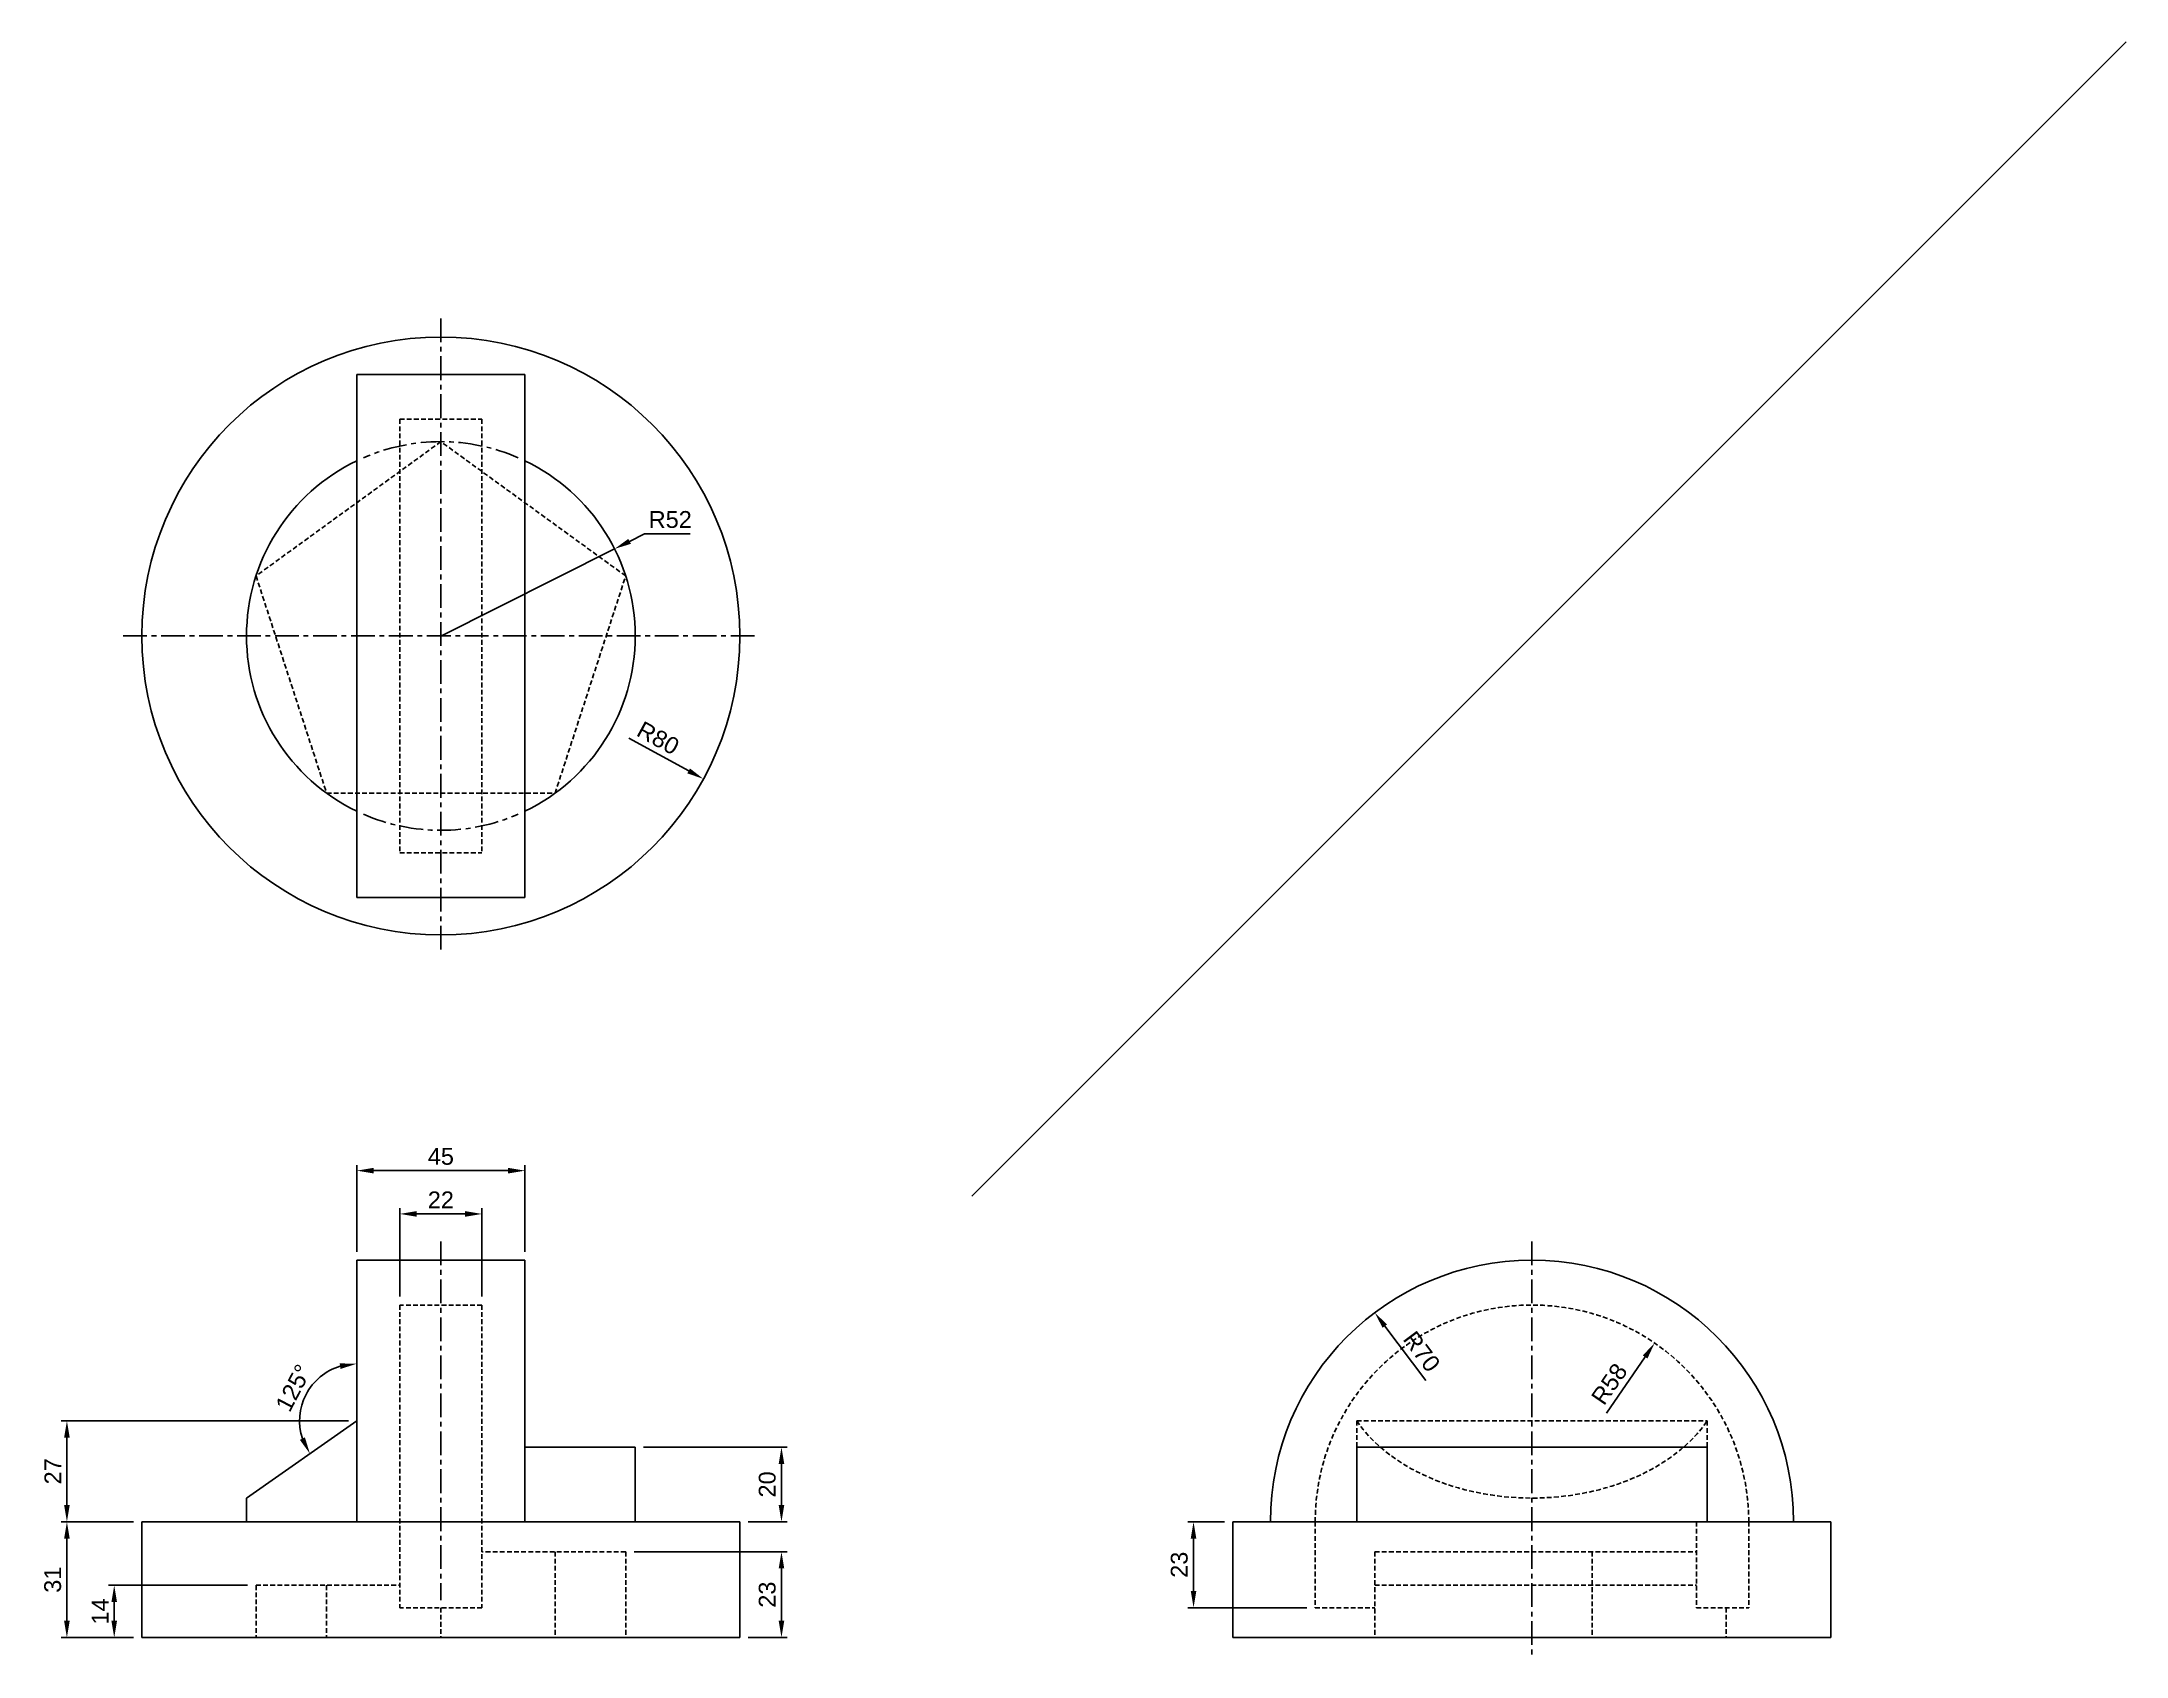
# Model space of a CAD drawing. Header units: millimetres. Extents: x 25 to 583, y 40 to 472.
import ezdxf

# ---------------------------------------------------------------- set-up
doc = ezdxf.new("R2010")
doc.units = ezdxf.units.MM
doc.header["$LTSCALE"] = 0.2
doc.linetypes.add('CENTER', pattern=[50.8, 31.75, -6.35, 6.35, -6.35])
doc.linetypes.add('HIDDEN', pattern=[9.525, 6.35, -3.175])
for name, color, linetype in [('center', 3, 'CENTER'), ('dim', 1, 'Continuous'), ('hidden', 2, 'HIDDEN'), ('model', 7, 'Continuous'), ('mview', 4, 'Continuous')]:
    doc.layers.add(name, color=color, linetype=linetype)
doc.styles.get("Standard").update_dxf_attribs({"font": 'arial.ttf'})
doc.dimstyles.new('ISO-25', dxfattribs={"dimscale": 1.5, "dimtxt": 3, "dimasz": 3, "dimexe": 1, "dimexo": 1.5, "dimgap": 1, "dimtad": 1, "dimtoh": 1, "dimtxsty": 'Standard', "dimcen": 0, "dimadec": 0, "dimazin": 0, "dimtfac": 1, "dimtmove": 0, "dimatfit": 3, "dimfxl": 1, "dimarcsym": 0})

# ---------------------------------------------------------------- blocks, each defined once
blk = doc.blocks.new('*D2')
at = {"layer": 'Defpoints', "color": 0, "transparency": 16777216}
for p in [(109.09, 102.91), (31.53, 75.91), (51.59, 75.91)]:
    blk.add_point(p, dxfattribs=at)
at = {"layer": 'dim', "color": 0, "lineweight": -2, "transparency": 16777216}
for p, q in [((106.84, 102.91), (30.03, 102.91)), ((31.53, 98.41), (31.53, 80.41)), ((49.34, 75.91), (30.03, 75.91))]:
    blk.add_line(p, q, dxfattribs=at)
at = {"layer": 'dim', "color": 0, "transparency": 16777216}
for points in [[(30.78, 98.41), (32.28, 98.41), (31.53, 102.91)], [(30.78, 80.41), (32.28, 80.41), (31.53, 75.91)]]:
    blk.add_solid(points, dxfattribs=at)
at = {"layer": 'dim', "color": 0, "transparency": 16777216, "insert": (27.78, 89.41), "char_height": 4.5, "attachment_point": 5, "rotation": 90}
blk.add_mtext('27', dxfattribs=at)
blk = doc.blocks.new('*D3')
at = {"layer": 'Defpoints', "color": 0, "transparency": 16777216}
for p in [(51.59, 75.91), (31.53, 44.91), (51.59, 44.91)]:
    blk.add_point(p, dxfattribs=at)
at = {"layer": 'dim', "color": 0, "lineweight": -2, "transparency": 16777216}
for p, q in [((49.34, 75.91), (30.03, 75.91)), ((31.53, 71.41), (31.53, 49.41)), ((49.34, 44.91), (30.03, 44.91))]:
    blk.add_line(p, q, dxfattribs=at)
at = {"layer": 'dim', "color": 0, "transparency": 16777216}
for points in [[(30.78, 71.41), (32.28, 71.41), (31.53, 75.91)], [(30.78, 49.41), (32.28, 49.41), (31.53, 44.91)]]:
    blk.add_solid(points, dxfattribs=at)
at = {"layer": 'dim', "color": 0, "transparency": 16777216, "insert": (27.74, 60.41), "char_height": 4.5, "attachment_point": 5, "rotation": 90}
blk.add_mtext('31', dxfattribs=at)
blk = doc.blocks.new('*D4')
at = {"layer": 'Defpoints', "color": 0, "transparency": 16777216}
for p in [(44.19, 58.91), (82.13, 58.91), (51.59, 44.91)]:
    blk.add_point(p, dxfattribs=at)
at = {"layer": 'dim', "color": 0, "lineweight": -2, "transparency": 16777216}
for p, q in [((79.88, 58.91), (42.69, 58.91)), ((44.19, 49.41), (44.19, 54.41)), ((49.34, 44.91), (42.69, 44.91))]:
    blk.add_line(p, q, dxfattribs=at)
at = {"layer": 'dim', "color": 0, "transparency": 16777216}
for points in [[(43.44, 54.41), (44.94, 54.41), (44.19, 58.91)], [(43.44, 49.41), (44.94, 49.41), (44.19, 44.91)]]:
    blk.add_solid(points, dxfattribs=at)
at = {"layer": 'dim', "color": 0, "transparency": 16777216, "insert": (40.43, 51.91), "char_height": 4.5, "attachment_point": 5, "rotation": 90}
blk.add_mtext('14', dxfattribs=at)
blk = doc.blocks.new('*D5')
at = {"layer": 'Defpoints', "color": 0, "transparency": 16777216}
for p in [(181.04, 67.91), (222.73, 67.91), (211.59, 44.91)]:
    blk.add_point(p, dxfattribs=at)
at = {"layer": 'dim', "color": 0, "lineweight": -2, "transparency": 16777216}
for p, q in [((183.29, 67.91), (224.23, 67.91)), ((222.73, 49.41), (222.73, 63.41)), ((213.84, 44.91), (224.23, 44.91))]:
    blk.add_line(p, q, dxfattribs=at)
at = {"layer": 'dim', "color": 0, "transparency": 16777216}
for points in [[(221.98, 63.41), (223.48, 63.41), (222.73, 67.91)], [(221.98, 49.41), (223.48, 49.41), (222.73, 44.91)]]:
    blk.add_solid(points, dxfattribs=at)
at = {"layer": 'dim', "color": 0, "transparency": 16777216, "insert": (218.93, 56.41), "char_height": 4.5, "attachment_point": 5, "rotation": 90}
blk.add_mtext('23', dxfattribs=at)
blk = doc.blocks.new('*D6')
at = {"layer": 'Defpoints', "color": 0, "transparency": 16777216}
for p in [(183.59, 95.91), (222.73, 95.91), (211.59, 75.91)]:
    blk.add_point(p, dxfattribs=at)
at = {"layer": 'dim', "color": 0, "lineweight": -2, "transparency": 16777216}
for p, q in [((185.84, 95.91), (224.23, 95.91)), ((222.73, 80.41), (222.73, 91.41)), ((213.84, 75.91), (224.23, 75.91))]:
    blk.add_line(p, q, dxfattribs=at)
at = {"layer": 'dim', "color": 0, "transparency": 16777216}
for points in [[(221.98, 91.41), (223.48, 91.41), (222.73, 95.91)], [(221.98, 80.41), (223.48, 80.41), (222.73, 75.91)]]:
    blk.add_solid(points, dxfattribs=at)
at = {"layer": 'dim', "color": 0, "transparency": 16777216, "insert": (218.93, 85.91), "char_height": 4.5, "attachment_point": 5, "rotation": 90}
blk.add_mtext('20', dxfattribs=at)
blk = doc.blocks.new('*D7')
at = {"layer": 'Defpoints', "color": 0, "transparency": 16777216}
for p in [(120.59, 158.29), (120.59, 133.91), (142.59, 133.91)]:
    blk.add_point(p, dxfattribs=at)
at = {"layer": 'dim', "color": 0, "lineweight": -2, "transparency": 16777216}
for p, q in [((120.59, 136.16), (120.59, 159.79)), ((138.09, 158.29), (125.09, 158.29)), ((142.59, 136.16), (142.59, 159.79))]:
    blk.add_line(p, q, dxfattribs=at)
at = {"layer": 'dim', "color": 0, "transparency": 16777216}
for points in [[(125.09, 159.04), (125.09, 157.54), (120.59, 158.29)], [(138.09, 159.04), (138.09, 157.54), (142.59, 158.29)]]:
    blk.add_solid(points, dxfattribs=at)
at = {"layer": 'dim', "color": 0, "transparency": 16777216, "insert": (131.59, 162.05), "char_height": 4.5, "attachment_point": 5}
blk.add_mtext('22', dxfattribs=at)
blk = doc.blocks.new('*D8')
at = {"layer": 'Defpoints', "color": 0, "transparency": 16777216}
for p in [(109.09, 169.87), (109.09, 145.91), (154.09, 145.91)]:
    blk.add_point(p, dxfattribs=at)
at = {"layer": 'dim', "color": 0, "lineweight": -2, "transparency": 16777216}
for p, q in [((109.09, 148.16), (109.09, 171.37)), ((149.59, 169.87), (113.59, 169.87)), ((154.09, 148.16), (154.09, 171.37))]:
    blk.add_line(p, q, dxfattribs=at)
at = {"layer": 'dim', "color": 0, "transparency": 16777216}
for points in [[(113.59, 170.62), (113.59, 169.12), (109.09, 169.87)], [(149.59, 170.62), (149.59, 169.12), (154.09, 169.87)]]:
    blk.add_solid(points, dxfattribs=at)
at = {"layer": 'dim', "color": 0, "transparency": 16777216, "insert": (131.59, 173.66), "char_height": 4.5, "attachment_point": 5}
blk.add_mtext('45', dxfattribs=at)
blk = doc.blocks.new('*D9')
at = {"layer": 'Defpoints', "color": 0, "transparency": 16777216}
for p in [(343.55, 75.91), (332.99, 52.91), (365.55, 52.91)]:
    blk.add_point(p, dxfattribs=at)
at = {"layer": 'dim', "color": 0, "lineweight": -2, "transparency": 16777216}
for p, q in [((341.3, 75.91), (331.49, 75.91)), ((332.99, 71.41), (332.99, 57.41)), ((363.3, 52.91), (331.49, 52.91))]:
    blk.add_line(p, q, dxfattribs=at)
at = {"layer": 'dim', "color": 0, "transparency": 16777216}
for points in [[(332.24, 71.41), (333.74, 71.41), (332.99, 75.91)], [(332.24, 57.41), (333.74, 57.41), (332.99, 52.91)]]:
    blk.add_solid(points, dxfattribs=at)
at = {"layer": 'dim', "color": 0, "transparency": 16777216, "insert": (329.19, 64.41), "char_height": 4.5, "attachment_point": 5, "rotation": 90}
blk.add_mtext('23', dxfattribs=at)
blk = doc.blocks.new('*D10')
at = {"layer": 'Defpoints', "color": 0, "transparency": 16777216}
for p in [(109.09, 145.91), (98.92, 114.34), (109.09, 102.91), (79.59, 82.25), (109.09, 75.91)]:
    blk.add_point(p, dxfattribs=at)
at = {"layer": 'dim', "color": 0, "lineweight": -2, "transparency": 16777216}
blk.add_arc((109.09, 102.91), 15.3, 106.9152, 198.0848, dxfattribs=at)
at = {"layer": 'dim', "color": 0, "transparency": 16777216}
for points in [[(104.52, 118.29), (104.75, 116.8), (109.09, 118.21)], [(95.21, 98.5), (93.87, 97.83), (96.55, 94.14)]]:
    blk.add_solid(points, dxfattribs=at)
at = {"layer": 'dim', "color": 0, "transparency": 16777216, "insert": (92.15, 111.73), "char_height": 4.5, "attachment_point": 5, "rotation": 62.5}
blk.add_mtext('125°', dxfattribs=at)
blk = doc.blocks.new('*D11')
at = {"layer": 'Defpoints', "color": 0, "transparency": 16777216}
for p in [(178.07, 336.25), (131.59, 312.94)]:
    blk.add_point(p, dxfattribs=at)
at = {"layer": 'dim', "color": 0, "lineweight": -2, "transparency": 16777216}
for p, q in [((186.11, 340.29), (182.09, 338.27)), ((198.32, 340.29), (186.11, 340.29)), ((131.59, 312.94), (178.07, 336.25))]:
    blk.add_line(p, q, dxfattribs=at)
at = {"layer": 'dim', "color": 0, "transparency": 16777216}
blk.add_solid([(181.75, 338.94), (182.43, 337.6), (178.07, 336.25)], dxfattribs=at)
at = {"layer": 'dim', "color": 0, "transparency": 16777216, "insert": (192.97, 344.09), "char_height": 4.5, "attachment_point": 5}
blk.add_mtext('R52', dxfattribs=at)
blk = doc.blocks.new('*D12')
at = {"layer": 'Defpoints', "color": 0, "transparency": 16777216}
for p in [(131.59, 312.94), (201.85, 274.69)]:
    blk.add_point(p, dxfattribs=at)
at = {"layer": 'dim', "color": 0, "lineweight": -2, "transparency": 16777216}
blk.add_line((181.88, 285.56), (197.9, 276.84), dxfattribs=at)
at = {"layer": 'dim', "color": 0, "transparency": 16777216}
blk.add_solid([(198.25, 277.5), (197.54, 276.19), (201.85, 274.69)], dxfattribs=at)
at = {"layer": 'dim', "color": 0, "transparency": 16777216, "insert": (189.73, 285.62), "char_height": 4.5, "attachment_point": 5, "rotation": 331.4353}
blk.add_mtext('R80', dxfattribs=at)
blk = doc.blocks.new('*D13')
at = {"layer": 'Defpoints', "color": 0, "transparency": 16777216}
for p in [(381.48, 131.86), (423.55, 75.91)]:
    blk.add_point(p, dxfattribs=at)
at = {"layer": 'dim', "color": 0, "lineweight": -2, "transparency": 16777216}
blk.add_line((395.14, 113.69), (384.18, 128.26), dxfattribs=at)
at = {"layer": 'dim', "color": 0, "transparency": 16777216}
blk.add_solid([(384.78, 128.71), (383.58, 127.81), (381.48, 131.86)], dxfattribs=at)
at = {"layer": 'dim', "color": 0, "transparency": 16777216, "insert": (394.05, 121.46), "char_height": 4.5, "attachment_point": 5, "rotation": 306.9405}
blk.add_mtext('R70', dxfattribs=at)
blk = doc.blocks.new('*D14')
at = {"layer": 'Defpoints', "color": 0, "transparency": 16777216}
for p in [(456.37, 123.73), (423.55, 75.91)]:
    blk.add_point(p, dxfattribs=at)
at = {"layer": 'dim', "color": 0, "lineweight": -2, "transparency": 16777216}
blk.add_line((443.49, 104.96), (453.82, 120.02), dxfattribs=at)
at = {"layer": 'dim', "color": 0, "transparency": 16777216}
blk.add_solid([(453.2, 120.44), (454.44, 119.59), (456.37, 123.73)], dxfattribs=at)
at = {"layer": 'dim', "color": 0, "transparency": 16777216, "insert": (444.25, 112.78), "char_height": 4.5, "attachment_point": 5, "rotation": 55.5326}
blk.add_mtext('R58', dxfattribs=at)

msp = doc.modelspace()

# ---------------------------------------------------------------- linework, layer by layer
at = {"layer": 'center'}
for p, q in [((131.586, 397.944), (131.586, 227.944)), ((46.586, 312.944), (216.586, 312.944)), ((131.586, 150.91), (131.586, 54.91)), ((423.545, 150.91), (423.545, 39.91))]:
    msp.add_line(p, q, dxfattribs=at)
for start, end in [(66.56514, 113.43486), (246.56514, 293.43486)]:
    msp.add_arc((131.586, 312.944), 52, start, end, dxfattribs=at)
at = {"layer": 'hidden'}
for p, q in [((120.586, 370.944), (120.586, 254.944)), ((120.586, 370.944), (142.586, 370.944)), ((142.586, 370.944), (142.586, 254.944)), ((120.586, 254.944), (142.586, 254.944)), ((120.586, 133.91), (120.586, 52.91)), ((142.586, 133.91), (120.586, 133.91)), ((142.586, 133.91), (142.586, 52.91)), ((376.665, 102.91), (470.425, 102.91)), ((376.665, 102.91), (376.665, 95.91)), ((470.425, 102.91), (470.425, 95.91)), ((365.545, 75.91), (365.545, 52.91)), ((467.553, 75.91), (467.553, 52.91)), ((481.545, 75.91), (481.545, 52.91)), ((181.041, 67.91), (142.586, 67.91)), ((162.151, 67.91), (162.151, 44.91)), ((181.041, 67.91), (181.041, 44.91)), ((381.476, 67.91), (467.553, 67.91)), ((381.476, 67.91), (381.476, 44.91)), ((439.614, 67.91), (439.614, 44.91)), ((82.131, 58.91), (120.586, 58.91)), ((82.131, 58.91), (82.131, 44.91)), ((101.021, 58.91), (101.021, 44.91)), ((381.476, 58.91), (467.553, 58.91)), ((142.586, 52.91), (120.586, 52.91)), ((131.586, 52.91), (131.586, 44.91)), ((365.545, 52.91), (381.476, 52.91)), ((467.553, 52.91), (481.545, 52.91)), ((475.545, 52.91), (475.545, 44.91))]:
    msp.add_line(p, q, dxfattribs=at)
msp.add_lwpolyline([(131.586, 364.944), (82.131, 329.013), (101.021, 270.875), (162.151, 270.875), (181.041, 329.013)], close=True, dxfattribs=at)
msp.add_arc((423.545, 75.91), 58, 0, 180, dxfattribs=at)
msp.add_ellipse((423.545, 118.665), major_axis=(-52, 0), ratio=0.7002075, start_param=0.447477, end_param=2.6941157, dxfattribs=at)
at = {"layer": 'model'}
for p, q in [((109.086, 382.944), (109.086, 242.944)), ((109.086, 382.944), (154.086, 382.944)), ((154.086, 382.944), (154.086, 242.944)), ((109.086, 242.944), (154.086, 242.944)), ((109.086, 145.91), (109.086, 75.91)), ((154.086, 145.91), (109.086, 145.91)), ((154.086, 145.91), (154.086, 75.91)), ((79.586, 82.254), (109.086, 102.91)), ((183.586, 95.91), (154.086, 95.91)), ((183.586, 95.91), (183.586, 75.91)), ((183.586, 75.91), (183.586, 95.91)), ((376.665, 95.91), (470.425, 95.91)), ((376.665, 95.91), (376.665, 75.91)), ((470.425, 95.91), (470.425, 75.91)), ((79.586, 82.254), (79.586, 75.91)), ((211.586, 75.91), (51.586, 75.91)), ((51.586, 75.91), (51.586, 44.91)), ((211.586, 44.91), (211.586, 75.91)), ((343.545, 75.91), (343.545, 44.91)), ((343.545, 75.91), (503.545, 75.91)), ((503.545, 44.91), (503.545, 75.91)), ((51.586, 44.91), (51.586, 58.91)), ((51.586, 44.91), (131.586, 44.91)), ((131.586, 44.91), (211.586, 44.91)), ((343.545, 44.91), (503.545, 44.91))]:
    msp.add_line(p, q, dxfattribs=at)
msp.add_circle((131.586, 312.944), 80, dxfattribs=at)
for centre, radius, start, end in [((131.586, 312.944), 52, 115.63854, 244.36146), ((131.586, 312.944), 52, 295.63854, 64.36146), ((423.545, 75.91), 70, 0, 180)]:
    msp.add_arc(centre, radius, start, end, dxfattribs=at)
at = {"layer": 'mview'}
msp.add_line((273.668, 163.067), (582.576, 471.975), dxfattribs=at)

# ---------------------------------------------------------------- dimensions: what is measured, and where the dimension line sits
at = {"layer": 'dim'}
dim = msp.add_radius_dim(center=(131.586, 312.944), mpoint=(178.068, 336.255), dimstyle='ISO-25', dxfattribs=at)
dim.commit()
dim.dimension.update_dxf_attribs({"geometry": '*D11', "text_midpoint": (192.967, 344.087)})
dim = msp.add_radius_dim(center=(131.586, 312.944), mpoint=(201.848, 274.692), dimstyle='ISO-25', override={"dimcen": 0}, dxfattribs=at)
dim.commit()
dim.dimension.update_dxf_attribs({"geometry": '*D12', "text_midpoint": (187.911, 282.28), "dimtype": 164})
for base, p1, p2, picture, middle in [((109.086, 169.874), (154.086, 145.91), (109.086, 145.91), '*D8', (131.586, 173.663)), ((120.586, 158.287), (142.586, 133.91), (120.586, 133.91), '*D7', (131.586, 162.046))]:
    dim = msp.add_linear_dim(base=base, p1=p1, p2=p2, dimstyle='ISO-25', dxfattribs=at)
    dim.commit()
    dim.dimension.update_dxf_attribs({"geometry": picture, "text_midpoint": middle})
dim = msp.add_angular_dim_2l(base=(98.916, 114.338), line1=((109.086, 145.91), (109.086, 75.91)), line2=((79.586, 82.254), (109.086, 102.91)), dimstyle='ISO-25', dxfattribs=at)
dim.commit()
dim.dimension.update_dxf_attribs({"geometry": '*D10', "text_midpoint": (92.148, 111.728)})
for mpoint, picture, middle in [((381.476, 131.858), '*D13', (391.013, 119.175)), ((456.37, 123.728), '*D14', (447.382, 110.635))]:
    dim = msp.add_radius_dim(center=(423.545, 75.91), mpoint=mpoint, dimstyle='ISO-25', dxfattribs=at)
    dim.commit()
    dim.dimension.update_dxf_attribs({"geometry": picture, "text_midpoint": middle, "dimtype": 164})
for base, p1, p2, picture, middle in [((31.534, 75.91), (109.086, 102.91), (51.586, 75.91), '*D2', (27.775, 89.41)), ((222.73, 95.91), (211.586, 75.91), (183.586, 95.91), '*D6', (218.932, 85.91)), ((31.534, 44.91), (51.586, 75.91), (51.586, 44.91), '*D3', (27.735, 60.41)), ((332.993, 52.91), (343.545, 75.91), (365.545, 52.91), '*D9', (329.194, 64.41)), ((222.73, 67.91), (211.586, 44.91), (181.041, 67.91), '*D5', (218.931, 56.41)), ((44.192, 58.91), (51.586, 44.91), (82.131, 58.91), '*D4', (40.433, 51.91))]:
    dim = msp.add_linear_dim(base=base, p1=p1, p2=p2, angle=90, dimstyle='ISO-25', dxfattribs=at)
    dim.commit()
    dim.dimension.update_dxf_attribs({"geometry": picture, "text_midpoint": middle})

doc.saveas('drawing.dxf')
